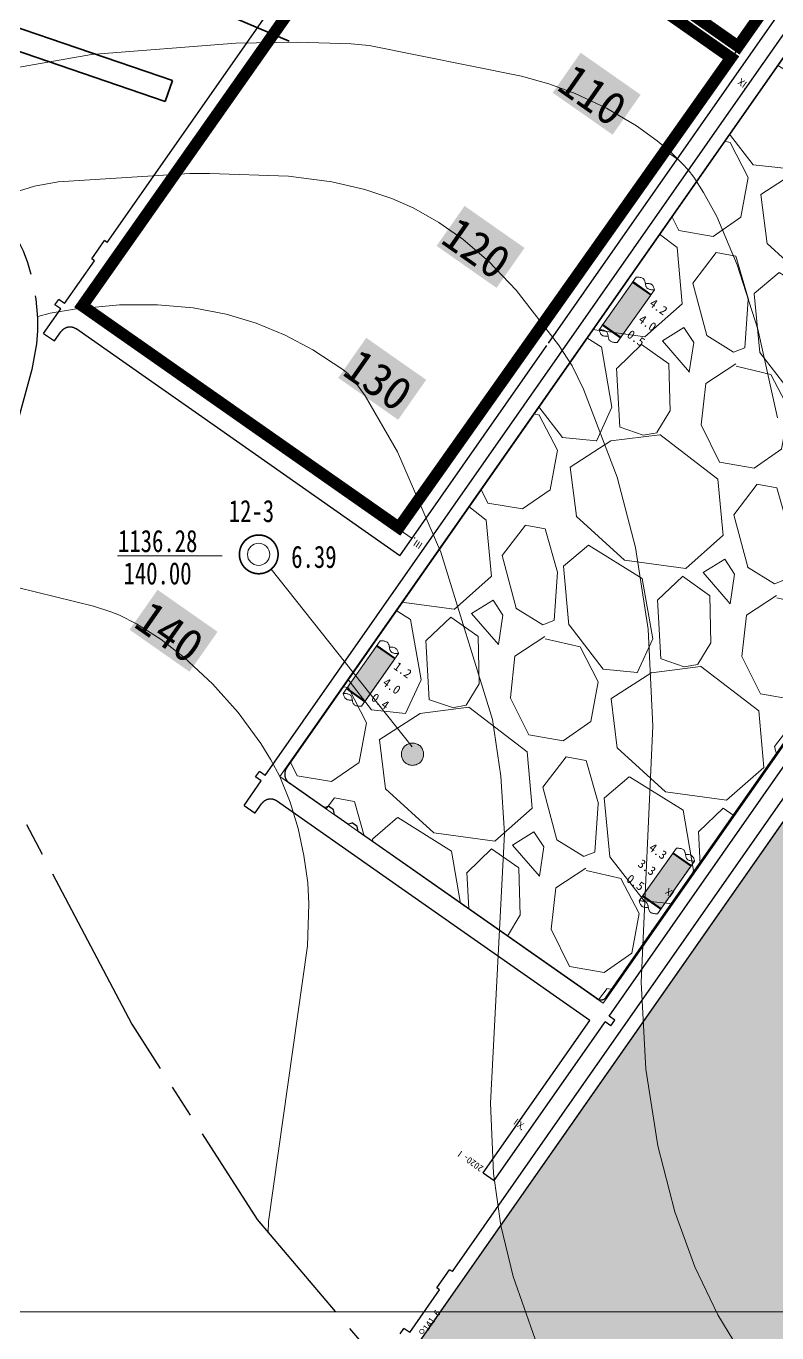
# Model space of a CAD drawing. Header units: inches. Extents: x 36473197 to 36486087, y 3899343 to 3911260.
# Drawn here: x 36480585 to 36480922, y 3903991 to 3904578 of the extents above; entities that cross this region are included whole.
import ezdxf

# ---------------------------------------------------------------- set-up
doc = ezdxf.new("R2010")
doc.units = ezdxf.units.IN
doc.header["$MEASUREMENT"] = 0
doc.linetypes.add('可采边界', pattern=[0.047, 0.02, -0.002, 0.003, -0.002, 0.02])
doc.linetypes.add('虚线', pattern=[0.0045, 0.00175, -0.001, 0.00175])
doc.layers.get('0').update_dxf_attribs({"lineweight": 0})
doc.layers.add('0，2022年3季度接续', color=3, linetype='Continuous')
for name, color, linetype, lineweight in [('2022年生产接续', 7, 'Continuous', 0), ('4煤底板等值线', 7, 'Continuous', 0), ('4煤底板等值线注记', 7, 'Continuous', 0), ('可采边界', 7, 'Continuous', 0), ('导线点', 7, 'Continuous', 0), ('小柱状', 7, 'Continuous', 0), ('居民地', 7, 'Continuous', 0), ('巷道', 7, 'Continuous', 0), ('巷道掘进尺', 7, 'Continuous', 0), ('经纬网', 7, 'Continuous', 0), ('西区开拓设计', 7, 'Continuous', 0), ('采掘图', 7, 'Continuous', 0), ('采空区', 7, 'Continuous', 0), ('钻孔', 7, 'Continuous', 0), ('钻孔变量', 7, 'Continuous', 0)]:
    doc.layers.add(name, color=color, linetype=linetype, lineweight=lineweight)
doc.styles.add('宋体', font='SIMSUN.TTC')
doc.styles.add('长等线体', font='simfang.ttf')
doc.styles.add('黑体', font='simhei.ttf')

# ---------------------------------------------------------------- blocks, each defined once
blk = doc.blocks.new('临时经纬仪导线点')
at = {"color": 0, "const_width": 0.3}
blk.add_lwpolyline([(1, 0), (0.97, 0.26), (0.87, 0.5), (0.71, 0.71), (0.5, 0.87), (0.26, 0.97), (0, 1), (-0.26, 0.97), (-0.5, 0.87), (-0.71, 0.71), (-0.87, 0.5), (-0.97, 0.26), (-1, 0), (-0.97, -0.26), (-0.87, -0.5), (-0.71, -0.71), (-0.5, -0.87), (-0.26, -0.97), (0, -1), (0.26, -0.97), (0.5, -0.87), (0.71, -0.71), (0.87, -0.5), (0.97, -0.26), (1, 0)], dxfattribs=at)

msp = doc.modelspace()

# ---------------------------------------------------------------- hatches: boundary and pattern name
at = {"layer": '4煤底板等值线注记', "true_color": 0xffffff}
for points in [[(36480821.42, 3904548.22), (36480834.01, 3904566.2), (36480860.97, 3904547.32), (36480848.38, 3904529.35)], [(36480769.22, 3904479.34), (36480781.81, 3904497.32), (36480808.77, 3904478.44), (36480796.18, 3904460.47)], [(36480724.98, 3904420.03), (36480737.57, 3904438.01), (36480764.53, 3904419.13), (36480751.94, 3904401.16)], [(36480631.14, 3904306.75), (36480643.73, 3904324.72), (36480670.69, 3904305.84), (36480658.1, 3904287.87)]]:
    msp.add_hatch(color=7, dxfattribs=at).paths.add_polyline_path(points, flags=17)
at = {"layer": '小柱状'}
for points in [[(36480843.99, 3904444), (36480852.16, 3904438.24), (36480865.53, 3904457.2), (36480857.36, 3904462.96)], [(36480728.86, 3904280.46), (36480737.04, 3904274.7), (36480750.41, 3904293.66), (36480742.24, 3904299.42)], [(36480862.05, 3904187.2), (36480870.22, 3904181.44), (36480883.59, 3904200.4), (36480875.42, 3904206.16)]]:
    msp.add_hatch(color=7, dxfattribs=at).paths.add_polyline_path(points, flags=17)
at = {"layer": '小柱状', "lineweight": 0}
h = msp.add_hatch(dxfattribs=at)
h.set_pattern_fill('泥岩_1_1', color=256, scale=133.333333, angle=-35, style=0, pattern_type=2)
h.set_pattern_definition([(145, (36480857.1923, 3904457.0743), (-0.45886, -0.65532), [0.266667, -0.533333]), (325, (36480857.531, 3904457.3255), (0.45886, 0.65532), [0.266667, -0.533333]), (325, (36480857.034, 3904457.4293), (0.45886, 0.65532), []), (325, (36480856.8046, 3904457.1017), (0.45886, 0.65532), [])])
h.paths.add_polyline_path([(36480857.36, 3904462.96), (36480865.53, 3904457.2), (36480865.76, 3904457.53), (36480857.59, 3904463.29)], flags=17)
h = msp.add_hatch(dxfattribs=at)
h.set_pattern_fill('泥岩_1_1', color=256, scale=133.333333, angle=-35, style=0, pattern_type=2)
h.set_pattern_definition([(145, (36480742.066, 3904293.5317), (-0.45886, -0.65532), [0.266667, -0.533333]), (325, (36480742.4046, 3904293.7829), (0.45886, 0.65532), [0.266667, -0.533333]), (325, (36480741.90765, 3904293.88675), (0.45886, 0.65532), []), (325, (36480741.6782, 3904293.5591), (0.45886, 0.65532), [])])
h.paths.add_polyline_path([(36480742.24, 3904299.42), (36480750.41, 3904293.66), (36480750.64, 3904293.98), (36480742.47, 3904299.75)], flags=17)
h = msp.add_hatch(dxfattribs=at)
h.set_pattern_fill('泥岩_1_1', color=256, scale=133.333333, angle=-35, style=0, pattern_type=2)
h.set_pattern_definition([(145, (36480875.2511, 3904200.2751), (-0.45886, -0.65532), [0.266667, -0.533333]), (325, (36480875.5897, 3904200.5263), (0.45886, 0.65532), [0.266667, -0.533333]), (325, (36480875.0927, 3904200.6301), (0.45886, 0.65532), []), (325, (36480874.8633, 3904200.3025), (0.45886, 0.65532), [])])
h.paths.add_polyline_path([(36480875.42, 3904206.16), (36480883.59, 3904200.4), (36480883.82, 3904200.73), (36480875.65, 3904206.49)], flags=17)
at = {"layer": '采空区'}
h = msp.add_hatch(dxfattribs=at)
h.set_pattern_fill('GRAVEL', color=160, scale=105.790118, angle=-45.00004, style=0)
h.set_pattern_definition([(148.011827392, (68595590.285, -13821201.454), (-1084.5972532358, 668.1492536708), [14.23257937, -1409.02790148]), (104.968780616, (68595578.214, -13821193.9146), (324.60542222537, -1231.83032385526), [24.42355305, -2417.93098663]), (52.509486966, (68595571.9054, -13821170.32), (-962.3304480337, -1243.8860362498), [17.2213618, -1704.91699648]), (187.272728894, (68595538.696, -13821134.2805), (2102.03324767324, 263.1870727482), [22.2411029, -2201.86876955]), (212.832694066, (68595516.6337, -13821137.096), (1158.3562619836, 741.3383686664), [21.80916186, -2159.1099997]), (277.272728894, (68595498.3083, -13821148.921), (-263.1870727482, 2102.03324767324), [22.2411029, -2201.86876955]), (317.693280355, (68595501.124, -13821170.983), (-1280.6230671857, 1170.6969212542), [29.41272083, -2911.85698693]), (352.254368263, (68595522.876, -13821190.7806), (2420.61081370132, -325.1753159775), [27.7686366, -2749.09602793]), (41.428605503, (68595550.3914, -13821194.523), (1207.43395219005, 1072.25659396515), [22.31642548, -2209.32856695]), (95.235398197, (68595567.124, -13821179.757), (97.870433537, -1164.3841181808), [25.4776458, -1248.40407042]), (142.396477686, (68595564.799, -13821154.3853), (-1366.43778832802, 1048.145169176), [32.9481208, -3261.86639243]), (58.813114722, (68595555.839, -13821237.606), (496.519811386, 839.4937490794), [11.24559538, -1113.31878876]), (91.468274278, (68595561.662, -13821227.985), (30.4242278625, -1391.1191068693), [21.39467617, -2118.07806326]), (144.99903989, (68595561.114, -13821206.6), (-104.18323661, -18.36851547), [14.96094433, -134.64887587]), (123.197630402, (68595572.33, -13821197.1), (300.20905056, -484.1791521155), [8.05676384, -797.61677474]), (211.800449374, (68595567.919, -13821190.359), (294.181194363, 159.288783014), [11.39391312, -558.30330943]), (310.96279642, (68595558.235, -13821196.363), (263.472019624, -275.812678895), [18.50575962, -598.35133172]), (81.56409107, (68595570.367, -13821210.337), (-67.446205674, -226.734988688), [13.38149787, -321.15623022]), (296.388580222, (68595557.265, -13821129.9324), (496.2348645101, -986.7268196989), [18.74600898, -1855.85966514]), (350.34521583, (68595565.597, -13821146.725), (-1219.489664585, 214.679276294), [15.7268648, -1556.95630813]), (213.197630402, (68595591.204, -13821206.663), (484.1791521155, 300.20905056), [16.11342188, -789.5601167]), (263.609499554, (68595577.72, -13821215.486), (128.86455515155, 1096.9379125064), [18.74600898, -1855.85966514]), (259.44299467, (68595492.672, -13821141.321), (116.523895881, 557.653213987), [18.07741543, -885.7937524]), (214.774180457, (68595489.3595, -13821159.092), (1054.1730253733, 722.9698531985), [15.14681757, -1499.53716794]), (346.800449375, (68595487.204, -13821226.074), (557.653213987, -116.523895881), [16.11342188, -789.5601167]), (297.353064525, (68595502.892, -13821229.753), (-655.5236475241, 1280.9080140618), [17.73370334, -1755.63182905]), (349.44299467, (68595478.204, -13821175.024), (-557.653213987, 116.523895881), [9.03870772, -894.8324601]), (21.30897236, (68595486.102, -13821219.823), (398.364430973, 177.657298482), [5.39423814, -534.03163993]), (85.96279642, (68595491.128, -13821217.863), (-49.077690206, -330.918225299), [21.80916186, -414.37467045]), (106.008045845, (68595492.663, -13821196.1075), (287.8683912895, -1023.4638506347), [20.21120212, -2000.90617204]), (223.68910741, (68595548.86, -13821198.016), (189.997957753, 140.920267546), [15.25726246, -366.17443387]), (273.156266475, (68595537.8263, -13821208.555), (103.8982897342, -1807.85205331037), [26.63731707, -2637.08980142]), (340.94443579, (68595539.293, -13821235.152), (-802.7567181436, 288.1533381656), [10.89172743, -1078.2842042]), (9.9990399, (68595549.59, -13821238.71), (85.81472114, 122.55175208), [6.3474071, -99.4427113]), (40.255477052, (68595495.421, -13821193.473), (-655.8085944002, -545.3125547165), [14.6967864, -1454.9865081]), (328.011827393, (68595506.637, -13821183.976), (1084.5972532358, -668.1492536708), [28.46515874, -1394.7953221]), (279.9990399, (68595530.78, -13821199.05), (122.55175208, -85.81472114), [27.50543078, -78.28468762]), (245.303886357, (68595535.556, -13821226.1426), (-545.5975015926, -1170.4119743781), [16.72689878, -1655.96174163]), (174.053643987, (68595528.568, -13821241.34), (-435.101461909, 30.7091747386), [15.40325282, -754.76043433]), (127.645015252, (68595513.247, -13821239.744), (-1390.83415999324, 1795.7963409158), [25.07913442, -2482.83845253]), (95.425118628, (68595497.9296, -13821219.886), (-134.60746447276, 1372.75059140138), [26.5320559, -2626.6706156])])
h.paths.add_polyline_path([(36481422.62, 3905274.64), (36480698.68, 3904240.77), (36480844.14, 3904138.91), (36481568.09, 3905172.78)], flags=17)
h = msp.add_hatch(dxfattribs=at)
h.set_pattern_fill('GRAVEL', color=160, scale=105.7901, angle=314.99996, style=0)
h.set_pattern_definition([(148.01184, (36473314.5915, 3905701.285), (-1084.597172, 668.1489286), [14.2326, -1409.0277]), (104.96874, (36473302.52, 3905708.825), (324.6044794, -1231.8303788), [24.4235, -2417.9306]), (52.50944, (36473296.2116, 3905732.4196), (-962.331355, -1243.885012), [17.2214, -1704.9166]), (187.27274, (36473263.002, 3905768.459), (2102.0328397, 263.1874473), [22.2411, -2201.8684]), (212.83274, (36473240.94, 3905765.6434), (1158.3555047, 741.3392058), [21.8092, -2159.1096]), (277.27274, (36473222.6146, 3905753.8187), (-263.1874473, 2102.0328397), [22.2411, -2201.8684]), (317.69324, (36473225.43, 3905731.7565), (-1280.6219798, 1170.6976592), [29.4127, -2911.8565]), (352.25434, (36473247.1824, 3905711.959), (2420.6101977, -325.17645), [27.7686, -2749.0955]), (41.42864, (36473274.6976, 3905708.2163), (1207.4330738, 1072.2571742), [22.3164, -2209.3282]), (95.23544, (36473291.43, 3905722.983), (97.871316, -1164.383859), [25.4776, -1248.4039]), (142.39644, (36473289.1053, 3905748.3542), (-1366.4368608, 1048.1458982), [32.9481, -3261.8658]), (58.81314, (36473280.145, 3905665.134), (496.519391, 839.493861), [11.2456, -1113.3185]), (91.46824, (36473285.9684, 3905674.7543), (30.423367, -1391.1188315), [21.3947, -2118.0777]), (144.999, (36473285.42, 3905696.14), (-104.18325, -18.3685), [14.961, -134.6488]), (123.19764, (36473296.636, 3905705.639), (300.209131, -484.179015), [8.0568, -797.6166]), (211.80044, (36473292.225, 3905712.38), (294.181173, 159.28875), [11.3939, -558.3032]), (310.96284, (36473282.542, 3905706.377), (263.472196, -275.81238), [18.5058, -598.3512]), (81.56414, (36473294.673, 3905692.402), (-67.44602, -226.73497), [13.3815, -321.1562]), (296.38854, (36473281.5714, 3905772.807), (496.234059, -986.727011), [18.746, -1855.8593]), (350.34524, (36473289.903, 3905756.0144), (-1219.4895877, 214.6787046), [15.7269, -1556.9561]), (213.19764, (36473315.51, 3905696.076), (484.179015, 300.209131), [16.1134, -789.56]), (263.60954, (36473302.0264, 3905687.2534), (128.863733, 1096.937817), [18.746, -1855.8593]), (259.44304, (36473216.978, 3905761.419), (116.523425, 557.653236), [18.0774, -885.7936]), (214.77414, (36473213.666, 3905743.647), (1054.173342, 722.9689766), [15.1468, -1499.5369]), (346.80044, (36473211.51, 3905676.666), (557.653113, -116.524019), [16.1134, -789.56]), (297.35304, (36473227.198, 3905672.986), (-655.522998, 1280.9081026), [17.7337, -1755.6316]), (349.44304, (36473202.51, 3905727.715), (-557.653236, 116.523425), [9.0387, -894.8323]), (21.30894, (36473210.408, 3905682.917), (398.364484, 177.657035), [5.3942, -534.0315]), (85.96284, (36473215.434, 3905684.877), (-49.07747, -330.91819), [21.8092, -414.3745]), (106.00804, (36473216.969, 3905706.632), (287.8682655, -1023.4636592), [20.2112, -2000.9058]), (223.68914, (36473273.165, 3905704.723), (189.99785, 140.92037), [15.2573, -366.1743]), (273.15624, (36473262.1325, 3905694.1846), (103.8974268, -1807.8518197), [26.6373, -2637.0894]), (340.94444, (36473263.599, 3905667.588), (-802.756619, 288.153284), [10.8917, -1078.284]), (9.999, (36473273.89, 3905664.03), (85.8147, 122.5517), [6.3474, -99.4427]), (40.25544, (36473219.727, 3905709.267), (-655.80883, -545.311972), [14.6968, -1454.9863]), (328.01184, (36473230.9435, 3905718.764), (1084.597172, -668.1489286), [28.4652, -1394.7951]), (279.999, (36473255.09, 3905703.68), (122.5517, -85.8147), [27.5054, -78.2847]), (245.30384, (36473259.862, 3905676.597), (545.598409, 1170.411331), [16.7269, -1655.9614]), (174.05364, (36473252.874, 3905661.4), (-435.101397, 30.709156), [15.4033, -754.7603]), (127.64504, (36473237.5534, 3905662.9956), (-1390.8346447, 1795.79545), [25.0791, -2482.838]), (95.42514, (36473222.236, 3905682.8536), (-134.607993, 1372.7503153), [26.5321, -2626.6702])])
h.paths.add_polyline_path([(36480745.75, 3903964.07), (36480867.8, 3903878.61), (36481689.97, 3905052.74), (36481567.59, 3905138.36)])
at = {"layer": '钻孔变量'}
msp.add_hatch(color=7, dxfattribs=at).paths.add_polyline_path([(36480753.36, 3904250.8), (36480753.38, 3904250.37), (36480753.44, 3904249.93), (36480753.53, 3904249.51), (36480753.67, 3904249.09), (36480753.83, 3904248.68), (36480754.04, 3904248.3), (36480754.27, 3904247.93), (36480754.54, 3904247.58), (36480754.83, 3904247.26), (36480755.16, 3904246.96), (36480755.5, 3904246.69), (36480755.87, 3904246.46), (36480756.26, 3904246.26), (36480756.66, 3904246.09), (36480757.08, 3904245.96), (36480757.51, 3904245.86), (36480757.94, 3904245.81), (36480758.38, 3904245.79), (36480758.82, 3904245.81), (36480759.25, 3904245.86), (36480759.68, 3904245.96), (36480760.1, 3904246.09), (36480760.5, 3904246.26), (36480760.89, 3904246.46), (36480761.26, 3904246.69), (36480761.61, 3904246.96), (36480761.93, 3904247.26), (36480762.22, 3904247.58), (36480762.49, 3904247.93), (36480762.73, 3904248.3), (36480762.93, 3904248.68), (36480763.1, 3904249.09), (36480763.23, 3904249.51), (36480763.32, 3904249.93), (36480763.38, 3904250.37), (36480763.4, 3904250.8), (36480763.38, 3904251.24), (36480763.32, 3904251.68), (36480763.23, 3904252.1), (36480763.1, 3904252.52), (36480762.93, 3904252.93), (36480762.73, 3904253.31), (36480762.49, 3904253.68), (36480762.22, 3904254.03), (36480761.93, 3904254.35), (36480761.61, 3904254.65), (36480761.26, 3904254.91), (36480760.89, 3904255.15), (36480760.5, 3904255.35), (36480760.1, 3904255.52), (36480759.68, 3904255.65), (36480759.25, 3904255.75), (36480758.82, 3904255.8), (36480758.38, 3904255.82), (36480757.94, 3904255.8), (36480757.51, 3904255.75), (36480757.08, 3904255.65), (36480756.66, 3904255.52), (36480756.26, 3904255.35), (36480755.87, 3904255.15), (36480755.5, 3904254.91), (36480755.16, 3904254.65), (36480754.83, 3904254.35), (36480754.54, 3904254.03), (36480754.27, 3904253.68), (36480754.04, 3904253.31), (36480753.83, 3904252.93), (36480753.67, 3904252.52), (36480753.53, 3904252.1), (36480753.44, 3904251.68), (36480753.38, 3904251.24)], flags=17)

# ---------------------------------------------------------------- linework, layer by layer
at = {"layer": '0，2022年3季度接续', "color": 3, "const_width": 5.29}
msp.add_lwpolyline([(36480762.45, 3904668.75), (36480904.83, 3904569.05), (36481161.81, 3904933.94), (36481018.88, 3905033.98), (36480762.45, 3904668.75)], dxfattribs=at)
at = {"layer": '0，2022年3季度接续', "color": 160, "const_width": 5.29}
msp.add_lwpolyline([(36480609.89, 3904452.41), (36480752.27, 3904352.71), (36480901.66, 3904563.95), (36480758.72, 3904663.99), (36480609.89, 3904452.41)], dxfattribs=at)
at = {"layer": '2022年生产接续'}
for p, q in [((36480877.5, 3904518.29), (36480872.58, 3904521.73)), ((36480750.49, 3904353.17, -0.17), (36480758.18, 3904347.79))]:
    msp.add_line(p, q, dxfattribs=at)
at = {"layer": '4煤底板等值线', "color": 7, "linetype": 'Continuous', "lineweight": 0, "flags": 128}
for points in [[(36480568.56, 3904557.43), (36480614.04, 3904565.39), (36480678.95, 3904570.51), (36480706.67, 3904570.93), (36480730.83, 3904570.21), (36480738.84, 3904569.52), (36480807.44, 3904555.61), (36480819.64, 3904552.15), (36480831.61, 3904547.93), (36480845.68, 3904541.27), (36480859.09, 3904533.33), (36480868.5, 3904526.56), (36480874.38, 3904521.63), (36480879.85, 3904516.32), (36480882.37, 3904513.48), (36480884.85, 3904510.25), (36480889.33, 3904503.41), (36480895.2, 3904492.51), (36480904.42, 3904470.89), (36480913.7, 3904441.9), (36480922.55, 3904402.01)], [(36480542.43, 3904491.91), (36480588.33, 3904506.27), (36480599.04, 3904508.16), (36480658.18, 3904511.86), (36480667.02, 3904511.92), (36480702.55, 3904510.66), (36480722.11, 3904508.13), (36480736.89, 3904504.76), (36480749.13, 3904500.68), (36480758.97, 3904496.3), (36480770.28, 3904489.87), (36480781.01, 3904482.31), (36480792.74, 3904472.26), (36480805.02, 3904459.48), (36480824.01, 3904434.82), (36480830.17, 3904425.41), (36480835.24, 3904414.86), (36480850.41, 3904375.41), (36480858.69, 3904343.76), (36480864.39, 3904307.04), (36480866.55, 3904263.38), (36480861.21, 3904148.25), (36480863.3, 3904109.14), (36480868.66, 3904074.67), (36480876.36, 3904045.02), (36480885.39, 3904020.36), (36480895.77, 3903998.7), (36480907.08, 3903980.03)], [(36480813.55, 3903987.77), (36480803.59, 3904015.95), (36480798.05, 3904038.96), (36480794.84, 3904062.33), (36480793.49, 3904093.94), (36480799.78, 3904215.14), (36480798.1, 3904240.92), (36480794.29, 3904266.46), (36480771.12, 3904341.65), (36480751.64, 3904386.73), (36480737.04, 3904411.97), (36480732.48, 3904418.31), (36480730.46, 3904420.67), (36480729.39, 3904421.78), (36480727.1, 3904423.73), (36480713.62, 3904432.63), (36480701.12, 3904439.23), (36480688.02, 3904444.56), (36480674.5, 3904448.59), (36480659.7, 3904451.43), (36480643.69, 3904452.9), (36480626.56, 3904452.83), (36480606.41, 3904450.95), (36480595.44, 3904449.05), (36480589.93, 3904447.6)], [(36480563.41, 3904329.9), (36480614.88, 3904317.33), (36480622.72, 3904314.79), (36480626.52, 3904313.29), (36480634.28, 3904309.35), (36480645.31, 3904302.3), (36480655.71, 3904294.27), (36480668.43, 3904282.5), (36480680, 3904269.58), (36480690.22, 3904255.67), (36480694.73, 3904248.34), (36480698.72, 3904240.74), (36480703.33, 3904229.24), (36480706.91, 3904217.33), (36480709.56, 3904205.18), (36480711.25, 3904192.93), (36480711.69, 3904183.47), (36480711.16, 3904164.58), (36480693.56, 3904040.76), (36480693.53, 3904035.43)]]:
    msp.add_lwpolyline(points, dxfattribs=at)
at = {"layer": '可采边界', "linetype": '可采边界', "lineweight": 30, "ltscale": 5000, "flags": 128}
msp.add_lwpolyline([(36479940.42, 3903953.02), (36479947.75, 3903955.56), (36479950.12, 3903956.54), (36479951.68, 3903957.39), (36479954.63, 3903959.36), (36479958.81, 3903962.7), (36479966.63, 3903970.22), (36480098.68, 3904113.17), (36480300.78, 3904392.39), (36480379.14, 3904481.72), (36480388.22, 3904490.58), (36480397.8, 3904498.87), (36480407.85, 3904506.13), (36480418.43, 3904512.62), (36480429.44, 3904518.21), (36480435.1, 3904520.62), (36480440.88, 3904522.72), (36480450.25, 3904525.22), (36480459.82, 3904526.95), (36480469.47, 3904527.9), (36480474.3, 3904528.05), (36480479.12, 3904527.94), (36480488.57, 3904526.77), (36480528.87, 3904517.41), (36480537.55, 3904514.34), (36480545.96, 3904510.57), (36480554.05, 3904506.2), (36480561.77, 3904501.21), (36480569.09, 3904495.56), (36480573.58, 3904491.4), (36480576.67, 3904488.06), (36480578.55, 3904485.71), (36480579.41, 3904484.48), (36480580.83, 3904482.12), (36480583.24, 3904477.14), (36480585.21, 3904471.92), (36480587.46, 3904463.77), (36480588.95, 3904455.36), (36480589.68, 3904446.84), (36480589.69, 3904441.19), (36480589.19, 3904435.33), (36480587.15, 3904423.77), (36480567.6, 3904352.28), (36480562.89, 3904326.34), (36480561.8, 3904308.82), (36480562.31, 3904291.27), (36480563.63, 3904279.73), (36480566.68, 3904266.07), (36480570.76, 3904252.65), (36480581.05, 3904226.28), (36480632.1, 3904129.38), (36480688.56, 3904041.54), (36480955.32, 3903726.78), (36481161.4, 3903516.77), (36481216.78, 3903468.31), (36481253.18, 3903441.34), (36481265.8, 3903433.05), (36481411.21, 3903356.22), (36481426.8, 3903346.01), (36481436.27, 3903338.55), (36481443.5, 3903331.69), (36481447.41, 3903327.2), (36481451.37, 3903321.46), (36481454.82, 3903315.36), (36481457.74, 3903308.99), (36481460.08, 3903302.4), (36481461.15, 3903298.07), (36481462.59, 3903289.24), (36481463.22, 3903280.29), (36481463.1, 3903271.3), (36481462.75, 3903266.82), (36481461.26, 3903257.55), (36481457.8, 3903243.89), (36481453.21, 3903230.54), (36481445.91, 3903213.95), (36481437.42, 3903197.87), (36481406.48, 3903150.76), (36481385.9, 3903124.99), (36481358.49, 3903096.27), (36481311.68, 3903058.24), (36481247.04, 3903011.51), (36481218.36, 3902986.35), (36481195.38, 3902961.86), (36481174.27, 3902935.73), (36481151.29, 3902901.94)], dxfattribs=at)
at = {"layer": '小柱状', "color": 7, "linetype": 'Continuous', "lineweight": 0}
for p, q in [((36480842.32, 3904441.63), (36480859.03, 3904465.33)), ((36480850.49, 3904435.87), (36480867.21, 3904459.57)), ((36480727.19, 3904278.09), (36480743.91, 3904301.79)), ((36480735.37, 3904272.33), (36480752.08, 3904296.03)), ((36480860.38, 3904184.83), (36480877.09, 3904208.53)), ((36480868.55, 3904179.07), (36480885.26, 3904202.77))]:
    msp.add_line(p, q, dxfattribs=at)
at = {"layer": '小柱状', "linetype": 'Continuous', "flags": 128}
for points in [[(36480843.99, 3904444), (36480852.16, 3904438.24), (36480865.53, 3904457.2), (36480857.36, 3904462.96), (36480843.99, 3904444)], [(36480857.36, 3904462.96), (36480865.53, 3904457.2), (36480865.76, 3904457.53), (36480857.59, 3904463.29), (36480857.36, 3904462.96)], [(36480843.76, 3904443.68), (36480851.93, 3904437.91), (36480852.16, 3904438.24), (36480843.99, 3904444), (36480843.76, 3904443.68)], [(36480728.86, 3904280.46), (36480737.04, 3904274.7), (36480750.41, 3904293.66), (36480742.24, 3904299.42), (36480728.86, 3904280.46)], [(36480742.24, 3904299.42), (36480750.41, 3904293.66), (36480750.64, 3904293.98), (36480742.47, 3904299.75), (36480742.24, 3904299.42)], [(36480728.63, 3904280.13), (36480736.81, 3904274.37), (36480737.04, 3904274.7), (36480728.86, 3904280.46), (36480728.63, 3904280.13)], [(36480862.05, 3904187.2), (36480870.22, 3904181.44), (36480883.59, 3904200.4), (36480875.42, 3904206.16), (36480862.05, 3904187.2)], [(36480875.42, 3904206.16), (36480883.59, 3904200.4), (36480883.82, 3904200.73), (36480875.65, 3904206.49), (36480875.42, 3904206.16)], [(36480861.82, 3904186.88), (36480869.99, 3904181.11), (36480870.22, 3904181.44), (36480862.05, 3904187.2), (36480861.82, 3904186.88)]]:
    msp.add_lwpolyline(points, dxfattribs=at)
at = {"layer": '小柱状', "color": 7, "linetype": 'Continuous', "flags": 128}
for points in [[(36480843.99, 3904444), (36480852.16, 3904438.24), (36480865.53, 3904457.2), (36480857.36, 3904462.96), (36480843.99, 3904444)], [(36480728.86, 3904280.46), (36480737.04, 3904274.7), (36480750.41, 3904293.66), (36480742.24, 3904299.42), (36480728.86, 3904280.46)], [(36480862.05, 3904187.2), (36480870.22, 3904181.44), (36480883.59, 3904200.4), (36480875.42, 3904206.16), (36480862.05, 3904187.2)]]:
    msp.add_lwpolyline(points, dxfattribs=at)
at = {"layer": '小柱状', "color": 7}
for points in [[(36480843.99, 3904444), (36480852.16, 3904438.24), (36480865.53, 3904457.2), (36480857.36, 3904462.96), (36480843.99, 3904444)], [(36480728.86, 3904280.46), (36480737.04, 3904274.7), (36480750.41, 3904293.66), (36480742.24, 3904299.42), (36480728.86, 3904280.46)], [(36480862.05, 3904187.2), (36480870.22, 3904181.44), (36480883.59, 3904200.4), (36480875.42, 3904206.16), (36480862.05, 3904187.2)]]:
    msp.add_lwpolyline(points, dxfattribs=at)
at = {"layer": '小柱状', "color": 7, "linetype": 'Continuous', "lineweight": 0, "flags": 128}
for points in [[(36480859.03, 3904465.33), (36480859.08, 3904465.33), (36480859.23, 3904465.33), (36480859.44, 3904465.33), (36480859.72, 3904465.32), (36480860.05, 3904465.3), (36480860.4, 3904465.27), (36480860.77, 3904465.21), (36480861.13, 3904465.14), (36480861.48, 3904465.04), (36480861.8, 3904464.91), (36480862.07, 3904464.76), (36480862.29, 3904464.57), (36480862.48, 3904464.36), (36480862.64, 3904464.13), (36480862.76, 3904463.88), (36480862.86, 3904463.61), (36480862.94, 3904463.33), (36480863.01, 3904463.04), (36480863.07, 3904462.75), (36480863.17, 3904462.15), (36480863.23, 3904461.86), (36480863.3, 3904461.57), (36480863.38, 3904461.29), (36480863.48, 3904461.02), (36480863.6, 3904460.77), (36480863.76, 3904460.54), (36480863.94, 3904460.33), (36480864.17, 3904460.15), (36480864.44, 3904459.99), (36480864.76, 3904459.86), (36480865.1, 3904459.76), (36480865.47, 3904459.69), (36480865.84, 3904459.64), (36480866.19, 3904459.6), (36480866.51, 3904459.58), (36480866.79, 3904459.57), (36480867.01, 3904459.57), (36480867.15, 3904459.57), (36480867.21, 3904459.57)], [(36480863.12, 3904462.45), (36480863.17, 3904462.46), (36480863.31, 3904462.48), (36480863.52, 3904462.5), (36480863.8, 3904462.51), (36480864.12, 3904462.51), (36480864.47, 3904462.49), (36480864.84, 3904462.44), (36480865.2, 3904462.35), (36480865.56, 3904462.22), (36480865.88, 3904462.03), (36480866.17, 3904461.79), (36480866.41, 3904461.5), (36480866.62, 3904461.18), (36480866.79, 3904460.85), (36480866.93, 3904460.53), (36480867.03, 3904460.23), (36480867.11, 3904459.97), (36480867.17, 3904459.76), (36480867.2, 3904459.62), (36480867.21, 3904459.57)], [(36480842.32, 3904441.63), (36480842.37, 3904441.63), (36480842.51, 3904441.64), (36480842.73, 3904441.63), (36480843.01, 3904441.62), (36480843.33, 3904441.6), (36480843.69, 3904441.57), (36480844.05, 3904441.51), (36480844.42, 3904441.44), (36480844.77, 3904441.34), (36480845.08, 3904441.21), (36480845.35, 3904441.06), (36480845.58, 3904440.87), (36480845.77, 3904440.66), (36480845.92, 3904440.43), (36480846.05, 3904440.18), (36480846.15, 3904439.91), (36480846.23, 3904439.63), (36480846.3, 3904439.34), (36480846.35, 3904439.05), (36480846.46, 3904438.45), (36480846.52, 3904438.16), (36480846.58, 3904437.87), (36480846.66, 3904437.59), (36480846.76, 3904437.32), (36480846.89, 3904437.07), (36480847.04, 3904436.84), (36480847.23, 3904436.63), (36480847.46, 3904436.45), (36480847.73, 3904436.29), (36480848.04, 3904436.16), (36480848.39, 3904436.06), (36480848.76, 3904435.99), (36480849.12, 3904435.94), (36480849.48, 3904435.9), (36480849.8, 3904435.88), (36480850.08, 3904435.87), (36480850.3, 3904435.87), (36480850.44, 3904435.87), (36480850.49, 3904435.87)], [(36480842.32, 3904441.63), (36480842.33, 3904441.58), (36480842.36, 3904441.45), (36480842.41, 3904441.24), (36480842.49, 3904440.97), (36480842.6, 3904440.67), (36480842.74, 3904440.35), (36480842.91, 3904440.02), (36480843.11, 3904439.7), (36480843.36, 3904439.42), (36480843.64, 3904439.17), (36480843.97, 3904438.98), (36480844.32, 3904438.85), (36480844.69, 3904438.76), (36480845.06, 3904438.71), (36480845.41, 3904438.69), (36480845.73, 3904438.69), (36480846, 3904438.71), (36480846.22, 3904438.73), (36480846.36, 3904438.74), (36480846.41, 3904438.75)], [(36480743.91, 3904301.79), (36480743.96, 3904301.79), (36480744.1, 3904301.79), (36480744.32, 3904301.79), (36480744.6, 3904301.78), (36480744.92, 3904301.76), (36480745.27, 3904301.72), (36480745.64, 3904301.67), (36480746.01, 3904301.6), (36480746.35, 3904301.5), (36480746.67, 3904301.37), (36480746.94, 3904301.21), (36480747.17, 3904301.03), (36480747.35, 3904300.82), (36480747.51, 3904300.59), (36480747.63, 3904300.34), (36480747.73, 3904300.07), (36480747.82, 3904299.79), (36480747.88, 3904299.5), (36480747.94, 3904299.21), (36480748.05, 3904298.61), (36480748.1, 3904298.32), (36480748.17, 3904298.03), (36480748.25, 3904297.75), (36480748.35, 3904297.48), (36480748.48, 3904297.23), (36480748.63, 3904297), (36480748.82, 3904296.79), (36480749.05, 3904296.6), (36480749.32, 3904296.45), (36480749.63, 3904296.32), (36480749.98, 3904296.22), (36480750.34, 3904296.15), (36480750.71, 3904296.1), (36480751.06, 3904296.06), (36480751.39, 3904296.04), (36480751.67, 3904296.03), (36480751.89, 3904296.03), (36480752.03, 3904296.03), (36480752.08, 3904296.03)], [(36480747.99, 3904298.91), (36480748.04, 3904298.92), (36480748.18, 3904298.93), (36480748.4, 3904298.95), (36480748.67, 3904298.97), (36480748.99, 3904298.97), (36480749.34, 3904298.95), (36480749.71, 3904298.9), (36480750.08, 3904298.81), (36480750.43, 3904298.68), (36480750.76, 3904298.49), (36480751.04, 3904298.25), (36480751.29, 3904297.96), (36480751.49, 3904297.64), (36480751.66, 3904297.31), (36480751.8, 3904296.99), (36480751.91, 3904296.69), (36480751.99, 3904296.42), (36480752.04, 3904296.21), (36480752.07, 3904296.08), (36480752.08, 3904296.03)], [(36480727.19, 3904278.09), (36480727.24, 3904278.09), (36480727.39, 3904278.09), (36480727.61, 3904278.09), (36480727.88, 3904278.08), (36480728.21, 3904278.06), (36480728.56, 3904278.02), (36480728.93, 3904277.97), (36480729.29, 3904277.9), (36480729.64, 3904277.8), (36480729.96, 3904277.67), (36480730.23, 3904277.52), (36480730.45, 3904277.33), (36480730.64, 3904277.12), (36480730.8, 3904276.89), (36480730.92, 3904276.64), (36480731.02, 3904276.37), (36480731.1, 3904276.09), (36480731.17, 3904275.8), (36480731.23, 3904275.51), (36480731.33, 3904274.91), (36480731.39, 3904274.62), (36480731.46, 3904274.33), (36480731.54, 3904274.05), (36480731.64, 3904273.78), (36480731.76, 3904273.53), (36480731.92, 3904273.3), (36480732.11, 3904273.09), (36480732.33, 3904272.9), (36480732.6, 3904272.75), (36480732.92, 3904272.62), (36480733.27, 3904272.52), (36480733.63, 3904272.45), (36480734, 3904272.4), (36480734.35, 3904272.36), (36480734.67, 3904272.34), (36480734.95, 3904272.33), (36480735.17, 3904272.33), (36480735.31, 3904272.33), (36480735.37, 3904272.33)], [(36480727.19, 3904278.09), (36480727.2, 3904278.04), (36480727.23, 3904277.9), (36480727.29, 3904277.7), (36480727.36, 3904277.43), (36480727.47, 3904277.13), (36480727.61, 3904276.81), (36480727.78, 3904276.48), (36480727.99, 3904276.16), (36480728.23, 3904275.87), (36480728.52, 3904275.63), (36480728.84, 3904275.44), (36480729.2, 3904275.31), (36480729.56, 3904275.22), (36480729.93, 3904275.17), (36480730.28, 3904275.15), (36480730.6, 3904275.15), (36480730.88, 3904275.16), (36480731.09, 3904275.18), (36480731.23, 3904275.2), (36480731.28, 3904275.21)], [(36480877.09, 3904208.53), (36480877.14, 3904208.53), (36480877.29, 3904208.54), (36480877.5, 3904208.53), (36480877.78, 3904208.52), (36480878.11, 3904208.5), (36480878.46, 3904208.47), (36480878.83, 3904208.41), (36480879.19, 3904208.34), (36480879.54, 3904208.24), (36480879.86, 3904208.11), (36480880.13, 3904207.96), (36480880.35, 3904207.77), (36480880.54, 3904207.56), (36480880.69, 3904207.33), (36480880.82, 3904207.08), (36480880.92, 3904206.81), (36480881, 3904206.53), (36480881.07, 3904206.25), (36480881.13, 3904205.95), (36480881.23, 3904205.35), (36480881.29, 3904205.06), (36480881.35, 3904204.77), (36480881.44, 3904204.49), (36480881.54, 3904204.22), (36480881.66, 3904203.97), (36480881.82, 3904203.74), (36480882, 3904203.53), (36480882.23, 3904203.35), (36480882.5, 3904203.19), (36480882.82, 3904203.06), (36480883.16, 3904202.97), (36480883.53, 3904202.89), (36480883.9, 3904202.84), (36480884.25, 3904202.8), (36480884.57, 3904202.78), (36480884.85, 3904202.77), (36480885.07, 3904202.77), (36480885.21, 3904202.77), (36480885.26, 3904202.77)], [(36480881.18, 3904205.65), (36480881.23, 3904205.66), (36480881.37, 3904205.68), (36480881.58, 3904205.7), (36480881.86, 3904205.71), (36480882.18, 3904205.71), (36480882.53, 3904205.69), (36480882.89, 3904205.64), (36480883.26, 3904205.55), (36480883.62, 3904205.42), (36480883.94, 3904205.23), (36480884.23, 3904204.99), (36480884.47, 3904204.7), (36480884.68, 3904204.38), (36480884.85, 3904204.06), (36480884.99, 3904203.73), (36480885.09, 3904203.43), (36480885.17, 3904203.17), (36480885.22, 3904202.96), (36480885.25, 3904202.82), (36480885.26, 3904202.77)], [(36480860.38, 3904184.83), (36480860.43, 3904184.84), (36480860.57, 3904184.84), (36480860.79, 3904184.83), (36480861.07, 3904184.82), (36480861.39, 3904184.8), (36480861.75, 3904184.77), (36480862.11, 3904184.71), (36480862.48, 3904184.64), (36480862.83, 3904184.54), (36480863.14, 3904184.42), (36480863.41, 3904184.26), (36480863.64, 3904184.07), (36480863.83, 3904183.86), (36480863.98, 3904183.63), (36480864.11, 3904183.38), (36480864.21, 3904183.11), (36480864.29, 3904182.83), (36480864.35, 3904182.55), (36480864.41, 3904182.25), (36480864.52, 3904181.65), (36480864.57, 3904181.36), (36480864.64, 3904181.07), (36480864.72, 3904180.79), (36480864.82, 3904180.53), (36480864.95, 3904180.27), (36480865.1, 3904180.04), (36480865.29, 3904179.83), (36480865.52, 3904179.65), (36480865.79, 3904179.49), (36480866.1, 3904179.36), (36480866.45, 3904179.27), (36480866.82, 3904179.19), (36480867.18, 3904179.14), (36480867.54, 3904179.1), (36480867.86, 3904179.08), (36480868.14, 3904179.07), (36480868.36, 3904179.07), (36480868.5, 3904179.07), (36480868.55, 3904179.07)], [(36480860.38, 3904184.83), (36480860.39, 3904184.78), (36480860.42, 3904184.65), (36480860.47, 3904184.44), (36480860.55, 3904184.18), (36480860.66, 3904183.87), (36480860.79, 3904183.55), (36480860.96, 3904183.22), (36480861.17, 3904182.9), (36480861.42, 3904182.62), (36480861.7, 3904182.37), (36480862.03, 3904182.19), (36480862.38, 3904182.05), (36480862.75, 3904181.96), (36480863.12, 3904181.91), (36480863.47, 3904181.89), (36480863.79, 3904181.89), (36480864.06, 3904181.91), (36480864.28, 3904181.93), (36480864.41, 3904181.95), (36480864.46, 3904181.95)]]:
    msp.add_lwpolyline(points, dxfattribs=at)
at = {"layer": '居民地', "color": 254, "linetype": 'Continuous', "lineweight": 35, "true_color": 0xd7d7d7}
msp.add_line((36480650.39, 3904553.68, -0.24), (36480647.14, 3904544.22, -0.24), dxfattribs=at)
at = {"layer": '居民地', "color": 254, "linetype": 'Continuous', "lineweight": 35, "true_color": 0xd7d7d7, "elevation": -0.03, "flags": 128}
for points in [[(36480620.9, 3904606.31), (36480702.94, 3904571.47)], [(36480534.41, 3904593.41), (36480650.39, 3904553.68)], [(36480531.15, 3904583.96), (36480647.14, 3904544.22)]]:
    msp.add_lwpolyline(points, dxfattribs=at)
at = {"layer": '巷道', "color": 7, "linetype": 'Continuous', "lineweight": 30}
msp.add_line((36480790.14, 3904062.53), (36480795.06, 3904059.09), dxfattribs=at)
at = {"layer": '巷道', "color": 7, "lineweight": 30, "flags": 128}
for points in [[(36480790.14, 3904062.52), (36480838.16, 3904131.11)], [(36480795.06, 3904059.09), (36480843.08, 3904127.67)]]:
    msp.add_lwpolyline(points, dxfattribs=at)
at = {"layer": '巷道掘进尺', "color": 3, "true_color": 0x00ff00, "const_width": 0.3}
for points in [[(36480908.03, 3904549.98, -1), (36480907.7, 3904549.98, -1), (36480908.03, 3904549.98)], [(36480759.53, 3904348.02, -1), (36480759.19, 3904348.02, -1), (36480759.53, 3904348.02)], [(36480876.16, 3904185.19, -1), (36480875.82, 3904185.19, -1), (36480876.16, 3904185.19)], [(36480807.44, 3904081.99, -1), (36480807.11, 3904081.99, -1), (36480807.44, 3904081.99)], [(36480790.28, 3904062.8, -1), (36480789.95, 3904062.8, -1), (36480790.28, 3904062.8)]]:
    msp.add_lwpolyline(points, format="xyb", dxfattribs=at)
at = {"layer": '经纬网', "color": 7, "linetype": 'Continuous', "lineweight": 9}
msp.add_line((36485138.53, 3904000), (36477575.7, 3904000), dxfattribs=at)
at = {"layer": '西区开拓设计', "color": 7, "linetype": 'Continuous', "lineweight": 30}
for p, q in [((36480614.08, 3904473.53, 0.2), (36480619.81, 3904481.72, 0.2)), ((36480621.04, 3904480.86, 0.2), (36480619.81, 3904481.72, 0.2)), ((36480601.88, 3904453.51, 0.03), (36480615.3, 3904472.67, 0.2)), ((36480615.3, 3904472.67, 0.2), (36480614.08, 3904473.53, 0.2)), ((36480592.44, 3904440.03, 0.03), (36480600.16, 3904451.05, 0.03)), ((36480625.67, 3904440.98, 0.04), (36480612.35, 3904450.37, 0.24)), ((36480592.44, 3904440.03, 0.03), (36480597.36, 3904436.59, 0.03)), ((36480597.38, 3904436.63, 0.03), (36480600.25, 3904440.73, 0.03)), ((36480638.17, 3904420.26, 0.03), (36480606.92, 3904442.15, 0.03)), ((36480625.67, 3904440.98, 0.04), (36480627.59, 3904441.59, 0.04)), ((36480629.85, 3904440.01, 0.04), (36480627.59, 3904441.59, 0.04)), ((36480630.33, 3904437.72, 0.04), (36480629.85, 3904440.01, 0.04)), ((36480636.32, 3904433.52, -0.17), (36480630.33, 3904437.72, 0.04)), ((36480636.32, 3904433.52, -0.17), (36480638.24, 3904434.13, -0.17)), ((36480640.5, 3904432.55, -0.17), (36480638.24, 3904434.13, -0.17)), ((36480640.97, 3904430.26, -0.17), (36480640.5, 3904432.55, -0.17)), ((36480643.79, 3904428.29, -0.17), (36480640.97, 3904430.26, -0.17)), ((36480666.24, 3904412.56, -0.17), (36480643.79, 3904428.29, -0.17)), ((36480660.62, 3904404.53, 0.03), (36480638.17, 3904420.26, 0.03)), ((36480676.32, 3904405.5, -0.17), (36480666.24, 3904412.56, -0.17)), ((36480670.7, 3904397.48, 0.03), (36480660.62, 3904404.53, 0.03)), ((36480751.08, 3904353.15, -0.17), (36480676.32, 3904405.5, -0.17)), ((36480752.68, 3904340.06), (36480670.7, 3904397.48, 0.03)), ((36480687.78, 3904240.61, 0.03), (36480689.5, 3904243.06, 0.03)), ((36480692.08, 3904241.26, 0.03), (36480689.5, 3904243.06, 0.03)), ((36480682.65, 3904227.79, 0.03), (36480690.36, 3904238.8, 0.03)), ((36480690.36, 3904238.8, 0.03), (36480687.78, 3904240.61, 0.03)), ((36480718.67, 3904226.77, 0.04), (36480702.67, 3904238.02, 0.24)), ((36480682.65, 3904227.79, 0.03), (36480687.56, 3904224.34, 0.03)), ((36480687.58, 3904224.38, 0.03), (36480690.46, 3904228.48, 0.03)), ((36480753.63, 3904190.33, 0.03), (36480697.23, 3904229.83, 0.03)), ((36480718.67, 3904226.77, 0.04), (36480720.6, 3904227.38, 0.04)), ((36480722.85, 3904225.8, 0.04), (36480720.6, 3904227.38, 0.04)), ((36480723.33, 3904223.51, 0.04), (36480722.85, 3904225.8, 0.04)), ((36480729.32, 3904219.32, -0.17), (36480723.33, 3904223.51, 0.04)), ((36480729.32, 3904219.32, -0.17), (36480731.25, 3904219.92, -0.17)), ((36480733.5, 3904218.34, -0.17), (36480731.25, 3904219.92, -0.17)), ((36480733.98, 3904216.05, -0.17), (36480733.5, 3904218.34, -0.17)), ((36480759.25, 3904198.35, -0.17), (36480733.98, 3904216.05, -0.17)), ((36480841.74, 3904140.62, -0.17), (36480759.25, 3904198.35, -0.17)), ((36480838.16, 3904131.11, 0.03), (36480753.63, 3904190.33, 0.03)), ((36480849.37, 3904131.16, 0.04), (36480846.79, 3904132.97, 0.04)), ((36480843.08, 3904127.67, 0.03), (36480845.07, 3904130.51, 0.04)), ((36480847.65, 3904128.71, 0.04), (36480845.07, 3904130.51, 0.04)), ((36480769.33, 3904010.84, 0.2), (36480775.07, 3904019.03, 0.2)), ((36480776.3, 3904018.17, 0.2), (36480775.07, 3904019.03, 0.2)), ((36480757.13, 3903990.82, 0.03), (36480770.56, 3904009.98, 0.2)), ((36480770.56, 3904009.98, 0.2), (36480769.33, 3904010.84, 0.2)), ((36480752.83, 3903990.17, 0.03), (36480754.55, 3903992.63, 0.03)), ((36480757.13, 3903990.82, 0.03), (36480754.55, 3903992.63, 0.03))]:
    msp.add_line(p, q, dxfattribs=at)
at = {"layer": '西区开拓设计', "color": 7, "linetype": '虚线', "lineweight": 30, "ltscale": 2000}
for p, q in [((36480597.58, 3904452.86, 0.03), (36480599.3, 3904455.31, 0.03)), ((36480601.88, 3904453.51, 0.03), (36480599.3, 3904455.31, 0.03)), ((36480600.16, 3904451.05, 0.03), (36480597.58, 3904452.86, 0.03)), ((36480847.65, 3904128.71, 0.04), (36480849.37, 3904131.16, 0.04))]:
    msp.add_line(p, q, dxfattribs=at)
at = {"layer": '西区开拓设计', "color": 7, "linetype": 'Continuous', "lineweight": 30, "elevation": 0.2, "flags": 128}
for points in [[(36480640.3, 3904497.91), (36481121.94, 3905186.11)], [(36480635.38, 3904501.35), (36480755.74, 3904673.33)], [(36480916.91, 3904574.72), (36480960.52, 3904637.03)], [(36480908.05, 3904549.85), (36480965.72, 3904632.25)], [(36480912.94, 3904546.37), (36480970.63, 3904628.81)], [(36480814.52, 3904438.89), (36480911.99, 3904578.16)], [(36480819.54, 3904435.59), (36480916.91, 3904574.72)], [(36480692.08, 3904241.26), (36480908.05, 3904549.85)], [(36480701.82, 3904244.7), (36480912.94, 3904546.37)], [(36480621.04, 3904480.86), (36480635.38, 3904501.35)], [(36480611.43, 3904456.67), (36480640.3, 3904497.91)], [(36480755.04, 3904353.9), (36480813.72, 3904437.74)], [(36480875.99, 3904185.19), (36480962.52, 3904308.82)], [(36480880.91, 3904181.75), (36480967.43, 3904305.38)], [(36480825.74, 3904088.82), (36480940.65, 3904253.01)], [(36480830.94, 3904085.78), (36480945.48, 3904249.44)], [(36480845.51, 3904141.59), (36480875.99, 3904185.19)], [(36480846.79, 3904132.97), (36480880.91, 3904181.75)], [(36480776.3, 3904018.17), (36480825.74, 3904088.82)]]:
    msp.add_lwpolyline(points, dxfattribs=at)
at = {"layer": '西区开拓设计', "color": 7, "linetype": 'Continuous', "lineweight": 30, "flags": 128}
for points in [[(36480611.61, 3904456.94), (36480611.52, 3904456.81), (36480611.44, 3904456.68), (36480611.36, 3904456.55), (36480611.29, 3904456.41), (36480611.21, 3904456.27), (36480611.15, 3904456.12), (36480611.09, 3904455.98), (36480611.03, 3904455.83), (36480610.97, 3904455.69), (36480610.93, 3904455.54), (36480610.88, 3904455.39), (36480610.84, 3904455.23), (36480610.81, 3904455.08), (36480610.78, 3904454.93), (36480610.76, 3904454.77), (36480610.74, 3904454.62), (36480610.72, 3904454.46), (36480610.71, 3904454.3), (36480610.71, 3904454.15), (36480610.71, 3904453.99), (36480610.71, 3904453.83), (36480610.72, 3904453.67), (36480610.74, 3904453.52), (36480610.76, 3904453.36), (36480610.78, 3904453.21), (36480610.81, 3904453.05), (36480610.85, 3904452.9), (36480610.89, 3904452.75), (36480610.93, 3904452.6), (36480610.98, 3904452.45), (36480611.03, 3904452.3), (36480611.09, 3904452.15), (36480611.15, 3904452.01), (36480611.22, 3904451.87), (36480611.29, 3904451.73), (36480611.37, 3904451.59), (36480611.45, 3904451.46), (36480611.53, 3904451.32), (36480611.62, 3904451.19), (36480611.71, 3904451.07), (36480611.81, 3904450.94), (36480611.91, 3904450.82), (36480612.01, 3904450.7), (36480612.12, 3904450.59), (36480612.23, 3904450.48), (36480612.35, 3904450.37), (36480612.47, 3904450.27), (36480612.59, 3904450.17), (36480612.71, 3904450.07), (36480612.84, 3904449.98)], [(36480607.22, 3904441.95), (36480607.09, 3904442.04), (36480606.95, 3904442.12), (36480606.82, 3904442.2), (36480606.68, 3904442.28), (36480606.54, 3904442.35), (36480606.4, 3904442.42), (36480606.25, 3904442.48), (36480606.11, 3904442.54), (36480605.96, 3904442.59), (36480605.81, 3904442.64), (36480605.66, 3904442.68), (36480605.51, 3904442.72), (36480605.35, 3904442.76), (36480605.2, 3904442.78), (36480605.04, 3904442.81), (36480604.89, 3904442.83), (36480604.73, 3904442.84), (36480604.58, 3904442.85), (36480604.42, 3904442.86), (36480604.26, 3904442.86), (36480604.1, 3904442.85), (36480603.95, 3904442.84), (36480603.79, 3904442.83), (36480603.64, 3904442.81), (36480603.48, 3904442.78), (36480603.33, 3904442.75), (36480603.17, 3904442.72), (36480603.02, 3904442.68), (36480602.87, 3904442.63), (36480602.72, 3904442.59), (36480602.57, 3904442.53), (36480602.43, 3904442.47), (36480602.28, 3904442.41), (36480602.14, 3904442.34), (36480602, 3904442.27), (36480601.86, 3904442.2), (36480601.73, 3904442.12), (36480601.6, 3904442.03), (36480601.47, 3904441.94), (36480601.34, 3904441.85), (36480601.22, 3904441.75), (36480601.09, 3904441.65), (36480600.98, 3904441.55), (36480600.86, 3904441.44), (36480600.75, 3904441.33), (36480600.64, 3904441.22), (36480600.54, 3904441.1), (36480600.44, 3904440.98), (36480600.34, 3904440.85), (36480600.25, 3904440.73)], [(36480752.68, 3904340.06), (36480818.83, 3904434.58)], [(36480701.82, 3904244.7), (36480701.73, 3904244.57), (36480701.64, 3904244.43), (36480701.56, 3904244.3), (36480701.49, 3904244.16), (36480701.42, 3904244.02), (36480701.35, 3904243.88), (36480701.29, 3904243.73), (36480701.23, 3904243.59), (36480701.18, 3904243.44), (36480701.13, 3904243.29), (36480701.09, 3904243.14), (36480701.05, 3904242.99), (36480701.01, 3904242.83), (36480700.98, 3904242.68), (36480700.96, 3904242.52), (36480700.94, 3904242.37), (36480700.93, 3904242.21), (36480700.92, 3904242.05), (36480700.91, 3904241.9), (36480700.91, 3904241.74), (36480700.92, 3904241.58), (36480700.93, 3904241.43), (36480700.94, 3904241.27), (36480700.96, 3904241.11), (36480700.99, 3904240.96), (36480701.02, 3904240.81), (36480701.05, 3904240.65), (36480701.09, 3904240.5), (36480701.13, 3904240.35), (36480701.18, 3904240.2), (36480701.24, 3904240.05), (36480701.29, 3904239.91), (36480701.36, 3904239.76), (36480701.42, 3904239.62), (36480701.5, 3904239.48), (36480701.57, 3904239.34), (36480701.65, 3904239.21), (36480701.74, 3904239.08), (36480701.82, 3904238.95), (36480701.92, 3904238.82), (36480702.01, 3904238.69), (36480702.11, 3904238.57), (36480702.22, 3904238.46), (36480702.33, 3904238.34), (36480702.44, 3904238.23), (36480702.55, 3904238.12), (36480702.67, 3904238.02), (36480702.79, 3904237.92), (36480702.92, 3904237.82), (36480703.04, 3904237.73)], [(36480697.42, 3904229.7), (36480697.29, 3904229.79), (36480697.16, 3904229.88), (36480697.02, 3904229.96), (36480696.88, 3904230.03), (36480696.74, 3904230.1), (36480696.6, 3904230.17), (36480696.46, 3904230.23), (36480696.31, 3904230.29), (36480696.16, 3904230.34), (36480696.01, 3904230.39), (36480695.86, 3904230.43), (36480695.71, 3904230.47), (36480695.56, 3904230.51), (36480695.4, 3904230.54), (36480695.25, 3904230.56), (36480695.09, 3904230.58), (36480694.94, 3904230.59), (36480694.78, 3904230.6), (36480694.62, 3904230.61), (36480694.46, 3904230.61), (36480694.31, 3904230.6), (36480694.15, 3904230.59), (36480693.99, 3904230.58), (36480693.84, 3904230.56), (36480693.68, 3904230.53), (36480693.53, 3904230.5), (36480693.38, 3904230.47), (36480693.22, 3904230.43), (36480693.07, 3904230.39), (36480692.92, 3904230.34), (36480692.78, 3904230.28), (36480692.63, 3904230.23), (36480692.49, 3904230.16), (36480692.34, 3904230.1), (36480692.2, 3904230.02), (36480692.07, 3904229.95), (36480691.93, 3904229.87), (36480691.8, 3904229.78), (36480691.67, 3904229.7), (36480691.54, 3904229.6), (36480691.42, 3904229.51), (36480691.3, 3904229.41), (36480691.18, 3904229.3), (36480691.07, 3904229.19), (36480690.96, 3904229.08), (36480690.85, 3904228.97), (36480690.74, 3904228.85), (36480690.64, 3904228.73), (36480690.55, 3904228.61), (36480690.46, 3904228.48)], [(36480841.33, 3904140.86), (36480841.41, 3904140.81), (36480841.49, 3904140.76), (36480841.57, 3904140.71), (36480841.65, 3904140.66), (36480841.74, 3904140.62), (36480841.82, 3904140.58), (36480841.91, 3904140.54), (36480842, 3904140.51), (36480842.08, 3904140.48), (36480842.17, 3904140.45), (36480842.26, 3904140.42), (36480842.36, 3904140.4), (36480842.45, 3904140.38), (36480842.54, 3904140.36), (36480842.63, 3904140.35), (36480842.73, 3904140.33), (36480842.82, 3904140.32), (36480842.91, 3904140.32), (36480843.01, 3904140.32), (36480843.1, 3904140.32), (36480843.2, 3904140.32), (36480843.29, 3904140.33), (36480843.39, 3904140.33), (36480843.48, 3904140.35), (36480843.57, 3904140.36), (36480843.66, 3904140.38), (36480843.76, 3904140.4), (36480843.85, 3904140.42), (36480843.94, 3904140.45), (36480844.03, 3904140.48), (36480844.12, 3904140.51), (36480844.2, 3904140.55), (36480844.29, 3904140.58), (36480844.38, 3904140.62), (36480844.46, 3904140.67), (36480844.54, 3904140.71), (36480844.62, 3904140.76), (36480844.7, 3904140.81), (36480844.78, 3904140.86), (36480844.86, 3904140.92), (36480844.93, 3904140.98), (36480845, 3904141.04), (36480845.07, 3904141.1), (36480845.14, 3904141.16), (36480845.21, 3904141.23), (36480845.27, 3904141.3), (36480845.34, 3904141.37), (36480845.4, 3904141.44), (36480845.45, 3904141.52), (36480845.51, 3904141.59)], [(36480745.75, 3903964.07), (36480830.94, 3904085.78)]]:
    msp.add_lwpolyline(points, dxfattribs=at)
at = {"layer": '西区开拓设计', "color": 7, "linetype": '虚线', "lineweight": 30, "ltscale": 2000, "flags": 128}
msp.add_lwpolyline([(36480750.93, 3904353.25), (36480751, 3904353.2), (36480751.08, 3904353.15), (36480751.17, 3904353.1), (36480751.25, 3904353.05), (36480751.33, 3904353.01), (36480751.42, 3904352.97), (36480751.5, 3904352.93), (36480751.59, 3904352.9), (36480751.68, 3904352.87), (36480751.77, 3904352.84), (36480751.86, 3904352.81), (36480751.95, 3904352.79), (36480752.04, 3904352.77), (36480752.14, 3904352.75), (36480752.23, 3904352.74), (36480752.32, 3904352.72), (36480752.42, 3904352.71), (36480752.51, 3904352.71), (36480752.61, 3904352.71), (36480752.7, 3904352.71), (36480752.79, 3904352.71), (36480752.89, 3904352.72), (36480752.98, 3904352.72), (36480753.08, 3904352.74), (36480753.17, 3904352.75), (36480753.26, 3904352.77), (36480753.35, 3904352.79), (36480753.44, 3904352.81), (36480753.53, 3904352.84), (36480753.62, 3904352.87), (36480753.71, 3904352.9), (36480753.8, 3904352.94), (36480753.89, 3904352.97), (36480753.97, 3904353.01), (36480754.06, 3904353.06), (36480754.14, 3904353.1), (36480754.22, 3904353.15), (36480754.3, 3904353.2), (36480754.38, 3904353.25), (36480754.45, 3904353.31), (36480754.53, 3904353.37), (36480754.6, 3904353.43), (36480754.67, 3904353.49), (36480754.74, 3904353.55), (36480754.81, 3904353.62), (36480754.87, 3904353.69), (36480754.93, 3904353.76), (36480754.99, 3904353.83), (36480755.05, 3904353.91), (36480755.1, 3904353.98)], dxfattribs=at)
at = {"layer": '采掘图', "linetype": 'Continuous', "flags": 128}
for points in [[(36481422.62, 3905274.64), (36481568.09, 3905172.78), (36480844.14, 3904138.91), (36480698.68, 3904240.77), (36481422.62, 3905274.64)], [(36480745.75, 3903964.07), (36480867.8, 3903878.61), (36481689.97, 3905052.74), (36481567.59, 3905138.36), (36480745.75, 3903964.07)]]:
    msp.add_lwpolyline(points, dxfattribs=at)
at = {"layer": '钻孔', "color": 7, "const_width": 0.75}
msp.add_lwpolyline([(36480697.93, 3904340.65, -1), (36480680.52, 3904340.65, -1), (36480697.93, 3904340.65)], format="xyb", dxfattribs=at)
at = {"layer": '钻孔', "color": 7, "linetype": 'Continuous', "flags": 128}
msp.add_lwpolyline([(36480625.63, 3904340.01), (36480672.76, 3904340.01)], dxfattribs=at)
at = {"layer": '钻孔', "flags": 128}
msp.add_lwpolyline([(36480694.86, 3904334.02), (36480758.18, 3904254.08)], dxfattribs=at)
at = {"layer": '钻孔', "color": 7, "linetype": 'Continuous', "lineweight": 0}
msp.add_circle((36480689.16, 3904340.65), 5.02, dxfattribs=at)
at = {"layer": '钻孔变量', "color": 7}
msp.add_lwpolyline([(36480753.36, 3904250.8), (36480753.38, 3904250.37), (36480753.44, 3904249.93), (36480753.53, 3904249.51), (36480753.67, 3904249.09), (36480753.83, 3904248.68), (36480754.04, 3904248.3), (36480754.27, 3904247.93), (36480754.54, 3904247.58), (36480754.83, 3904247.26), (36480755.16, 3904246.96), (36480755.5, 3904246.69), (36480755.87, 3904246.46), (36480756.26, 3904246.26), (36480756.66, 3904246.09), (36480757.08, 3904245.96), (36480757.51, 3904245.86), (36480757.94, 3904245.81), (36480758.38, 3904245.79), (36480758.82, 3904245.81), (36480759.25, 3904245.86), (36480759.68, 3904245.96), (36480760.1, 3904246.09), (36480760.5, 3904246.26), (36480760.89, 3904246.46), (36480761.26, 3904246.69), (36480761.61, 3904246.96), (36480761.93, 3904247.26), (36480762.22, 3904247.58), (36480762.49, 3904247.93), (36480762.73, 3904248.3), (36480762.93, 3904248.68), (36480763.1, 3904249.09), (36480763.23, 3904249.51), (36480763.32, 3904249.93), (36480763.38, 3904250.37), (36480763.4, 3904250.8), (36480763.38, 3904251.24), (36480763.32, 3904251.68), (36480763.23, 3904252.1), (36480763.1, 3904252.52), (36480762.93, 3904252.93), (36480762.73, 3904253.31), (36480762.49, 3904253.68), (36480762.22, 3904254.03), (36480761.93, 3904254.35), (36480761.61, 3904254.65), (36480761.26, 3904254.91), (36480760.89, 3904255.15), (36480760.5, 3904255.35), (36480760.1, 3904255.52), (36480759.68, 3904255.65), (36480759.25, 3904255.75), (36480758.82, 3904255.8), (36480758.38, 3904255.82), (36480757.94, 3904255.8), (36480757.51, 3904255.75), (36480757.08, 3904255.65), (36480756.66, 3904255.52), (36480756.26, 3904255.35), (36480755.87, 3904255.15), (36480755.5, 3904254.91), (36480755.16, 3904254.65), (36480754.83, 3904254.35), (36480754.54, 3904254.03), (36480754.27, 3904253.68), (36480754.04, 3904253.31), (36480753.83, 3904252.93), (36480753.67, 3904252.52), (36480753.53, 3904252.1), (36480753.44, 3904251.68), (36480753.38, 3904251.24), (36480753.36, 3904250.8)], dxfattribs=at)

# ---------------------------------------------------------------- block references
at = {"layer": '导线点', "color": 7}
msp.add_blockref('临时经纬仪导线点', (36480762.62, 3903991.28), dxfattribs=at)

# ---------------------------------------------------------------- texts
at = {"layer": '4煤底板等值线注记', "color": 18, "true_color": 0x000000, "style": '宋体'}
for s, p in [('110', (36480822.63, 3904549.95, -0.2)), ('120', (36480770.43, 3904481.07, -0.2)), ('130', (36480726.19, 3904421.76, -0.2)), ('140', (36480632.35, 3904308.47, -0.2))]:
    msp.add_text(s, height=15, rotation=325, dxfattribs=at).set_placement(p)
at = {"layer": '导线点', "style": '长等线体'}
msp.add_text('141.6', height=3, rotation=54.49151, dxfattribs=at).set_placement((36480765.24, 3903991.26))
at = {"layer": '小柱状', "style": '黑体'}
for s, p in [('4.2', (36480864.61, 3904452.64)), ('4.0', (36480859.62, 3904445.4)), ('0.5', (36480854.45, 3904438.61)), ('1.2', (36480749.57, 3904289.38)), ('4.0', (36480744.58, 3904282.14)), ('0.4', (36480739.41, 3904275.34)), ('4.3', (36480864.34, 3904207.88)), ('3.3', (36480859.35, 3904200.64)), ('0.5', (36480854.19, 3904193.84))]:
    msp.add_text(s, height=4, rotation=324.80786, dxfattribs=at).set_placement(p)
at = {"layer": '巷道掘进尺', "style": '宋体'}
for s, rotation, p in [('Ⅸ ', 144.25588, (36480909.33, 3904552.57, -0.2)), ('Ⅲ', 146.53592, (36480763.4, 3904345.3, -0.2)), ('Ⅸ ', 144.25588, (36480876.67, 3904188.53, -0.2)), ('Ⅻ', 144.25588, (36480808.78, 3904084.67, -0.2)), ('2020-Ⅰ', 144.25588, (36480790.6, 3904065.19, -0.2))]:
    msp.add_text(s, height=3, rotation=rotation, dxfattribs=at).set_placement(p)
at = {"layer": '钻孔', "color": 7, "style": '宋体', "width": 0.75}
for s, p in [('12-3', (36480675.74, 3904355.15)), ('6.39', (36480703.83, 3904334.57)), ('140.00', (36480628.4, 3904327.13))]:
    msp.add_text(s, height=10, dxfattribs=at).set_placement(p)
at = {"layer": '钻孔', "color": 1, "true_color": 0xff0000, "style": '宋体', "width": 0.75}
msp.add_text('1136.28', height=10, dxfattribs=at).set_placement((36480625.93, 3904341.68))

doc.saveas('drawing.dxf')
